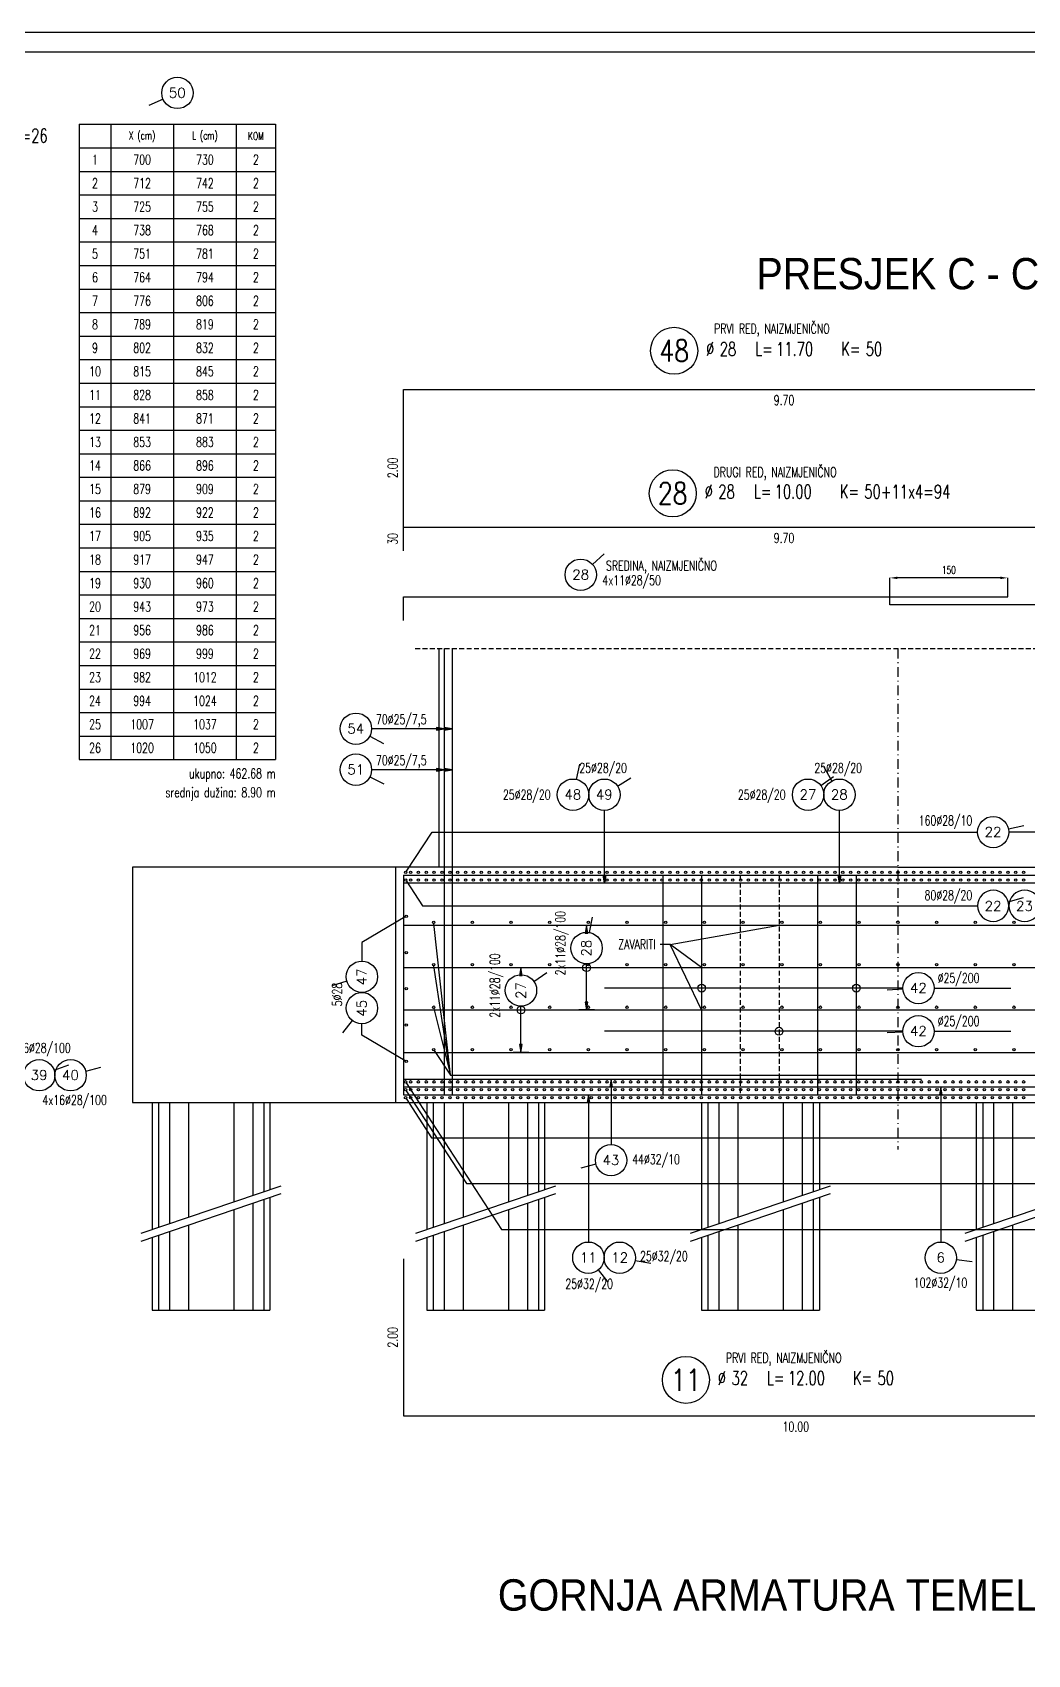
# Model space of a CAD drawing. Extents: x 25615 to 36352, y 68211 to 72666.
# Drawn here: x 30305 to 31573, y 70598 to 72666 of the extents above; entities that cross this region are included whole.
import ezdxf
from ezdxf.enums import TextEntityAlignment as Align

# ---------------------------------------------------------------- set-up
doc = ezdxf.new("R2010")
doc.units = 0
doc.header["$LTSCALE"] = 50
doc.header["$PDMODE"] = 34
doc.header["$PDSIZE"] = 5
doc.linetypes.add('CENTER', pattern=[0.47, 0.25, -0.1, 0.02, -0.1])
doc.linetypes.add('HIDDEN2', pattern=[0.1875, 0.125, -0.0625])
doc.layers.get('DEFPOINTS').update_dxf_attribs({"linetype": 'CONTINUOUS'})
for name, color, linetype in [('ARM', 1, 'CONTINUOUS'), ('ARM-I', 6, 'CONTINUOUS'), ('BETON', 7, 'CONTINUOUS'), ('BETON TANKO', 40, 'CONTINUOUS'), ('CRTICA', 7, 'CONTINUOUS'), ('KOTE', 4, 'CONTINUOUS'), ('NEVIDLJIVO', 9, 'HIDDEN2'), ('OSI', 2, 'CENTER'), ('POM', 9, 'CONTINUOUS'), ('TANKO', 8, 'CONTINUOUS'), ('TEKST', 7, 'CONTINUOUS')]:
    doc.layers.add(name, color=color, linetype=linetype)
doc.styles.add('KOTE', font='romans.shx', dxfattribs={"width": 0.7})
doc.styles.get("Standard").update_dxf_attribs({"font": 'romans.shx', "width": 0.9})
doc.dimstyles.new('M-50', dxfattribs={"dimscale": 50, "dimtxt": 0.2, "dimasz": 0.185, "dimexe": 0, "dimexo": 0, "dimgap": 0.1, "dimtad": 1, "dimdec": 0, "dimzin": 0, "dimdsep": 46, "dimtxsty": 'KOTE', "dimcen": 0.09, "dimclrd": 256, "dimclre": 256, "dimclrt": 2, "dimadec": 0, "dimazin": 0, "dimtfac": 1, "dimtdec": 0, "dimtix": 1, "dimtmove": 2, "dimatfit": 3, "dimfxl": 0, "dimtolj": 1, "dimtzin": 0, "dimarcsym": 0})

# ---------------------------------------------------------------- blocks, each defined once
blk = doc.blocks.new('POZ')
at = {"layer": 'ARM-I'}
blk.add_circle((0, 0), 0.6, dxfattribs=at)
at = {"layer": 'ARM', "width": 0.7}
for s, p in [('%%c', (0.814, -0.125)), ('L=', (2.064, -0.125)), ('K=', (4.256, -0.125))]:
    blk.add_text(s, height=0.35, dxfattribs=at).set_placement(p)
for tag, p in [('VA', (0.879, 0.435)), ('FI', (1.162, -0.13)), ('DUZ', (2.598, -0.13)), ('KOM', (4.881, -0.13))]:
    blk.add_attdef(tag, p, '', height=0.35, dxfattribs=at)
at = {"layer": 'ARM', "width": 0.7, "flags": 1}
for tag, p in [('TIP', (1.038, -0.896)), ('A', (1.162, -1.411)), ('B', (1.162, -1.918)), ('C', (1.162, -2.426)), ('D', (1.162, -2.934)), ('E', (1.162, -3.441)), ('F', (1.162, -3.949)), ('G', (1.162, -4.457)), ('H', (1.162, -4.964)), ('I', (1.162, -5.472)), ('J', (1.162, -5.98)), ('K', (1.162, -6.487)), ('L', (1.162, -6.995)), ('M', (1.162, -7.503)), ('N', (1.162, -8.011))]:
    blk.add_attdef(tag, p, '', height=0.35, dxfattribs=at)
at = {"layer": 'ARM-I', "width": 0.8}
blk.add_attdef('POZ', text='', height=0.55, dxfattribs=at).set_placement((0, 0), align=Align.MIDDLE)
blk = doc.blocks.new('*D348')
at = {"layer": 'DEFPOINTS', "color": 0}
for p in [(31398, 71970.2), (31398, 71935.9, 0), (31548, 71945.9, 0)]:
    blk.add_point(p, dxfattribs=at)
at = {"layer": 'TANKO', "lineweight": -2}
for p, q in [((31398, 71935.9), (31398, 71970.2)), ((31538.8, 71970.2), (31407.3, 71970.2)), ((31548, 71945.9), (31548, 71970.2))]:
    blk.add_line(p, q, dxfattribs=at)
at = {"layer": 'TANKO'}
for points in [[(31407.3, 71971.8), (31407.3, 71968.7), (31398, 71970.2)], [(31538.8, 71971.8), (31538.8, 71968.7), (31548, 71970.2)]]:
    blk.add_solid(points, dxfattribs=at)
at = {"layer": 'TANKO', "color": 2, "insert": (31473, 71980.2), "char_height": 10, "attachment_point": 5, "style": 'KOTE'}
blk.add_mtext('\\A1;150', dxfattribs=at)
blk = doc.blocks.new('P')
at = {"layer": 'KOTE'}
blk.add_circle((0, 0), 0.4, dxfattribs=at)
blk.add_attdef('P', text='', height=0.25, dxfattribs=at).set_placement((-0.004, 0.004), align=Align.MIDDLE)
blk = doc.blocks.new('STR')
at = {"layer": 'KOTE', "color": 9}
blk.add_lwpolyline([(-1, 0.17), (-1, -0.17), (0, 0)], close=True, dxfattribs=at)
at = {"layer": 'KOTE', "color": 9, "linetype": 'ByBlock'}
blk.add_solid([(-1, 0.17), (-1, -0.17), (0, 0)], dxfattribs=at)
blk = doc.blocks.new('S')
at = {"layer": 'KOTE', "color": 9}
blk.add_line((0, 1), (0, -1), dxfattribs=at)
blk.add_lwpolyline([(-1, 0.17), (-1, -0.17), (0, 0)], close=True, dxfattribs=at)
at = {"layer": 'KOTE', "color": 9, "linetype": 'ByBlock'}
blk.add_solid([(-1, 0.17), (-1, -0.17), (0, 0)], dxfattribs=at)

msp = doc.modelspace()

# ---------------------------------------------------------------- linework, layer by layer
at = {"layer": 'ARM'}
for p, q in [((30830, 71880.1, 0), (30830, 71311.3, 0)), ((30840, 71880.1, 0), (30840, 71311.3, 0)), ((30778, 71591.3, 0), (32373, 71591.3, 0)), ((30778, 71591.3, 0), (30778, 71311.3, 0)), ((30778, 71591.3, 0), (32373, 71591.3, 0)), ((30778, 71581.3, 0), (32373, 71581.3, 0)), ((30778, 71581.3, 0), (32373, 71581.3, 0)), ((30778, 71581.3, 0), (32373, 71581.3, 0)), ((30778, 71581.3, 0), (32373, 71581.3, 0)), ((30778, 71581.3, 0), (32373, 71581.3, 0)), ((31108.7, 71591.3, 0), (31108.7, 71311.3, 0)), ((31158, 71591.3, 0), (31158, 71311.3, 0)), ((31305.8, 71591.3, 0), (31305.8, 71311.3, 0)), ((31355.1, 71591.3, 0), (31355.1, 71311.3, 0)), ((30778, 71527.3, 0), (32373, 71527.3, 0)), ((30778, 71473.3, 0), (32373, 71473.3, 0)), ((30778, 71419.3, 0), (32373, 71419.3, 0)), ((30778, 71365.3, 0), (32373, 71365.3, 0)), ((30778, 71331.3, 0), (31438.1, 71331.3, 0)), ((30778, 71321.3, 0), (32373, 71321.3, 0)), ((30778, 71311.3, 0), (32373, 71311.3, 0))]:
    msp.add_line(p, q, dxfattribs=at)
at = {"layer": 'ARM-I', "elevation": 0}
for points in [[(30778, 72010.5), (30778, 72210.5), (31748, 72210.5)], [(30778, 72004.9), (30778, 72034.9), (31748, 72034.9)], [(30778, 71915.9), (30778, 71945.9), (31548, 71945.9)], [(32368, 71905.9), (32368, 71935.9), (31398, 71935.9)], [(30778, 71101.9), (30778, 70901.9), (31778, 70901.9)]]:
    msp.add_lwpolyline(points, dxfattribs=at)
at = {"layer": 'BETON'}
for p, q in [((31408, 71601.3, 0), (30433, 71601.3, 0)), ((30433, 71601.3, 0), (30433, 71301.3, 0)), ((30768, 71601.3, 0), (30768, 71301.3, 0)), ((31408, 71601.3, 0), (32383, 71601.3, 0)), ((30433, 71301.3, 0), (32383, 71301.3, 0))]:
    msp.add_line(p, q, dxfattribs=at)
for points in [[(25614.7, 68210.6), (35173.4, 68210.6), (35173.4, 72665.6), (25614.7, 72665.6)], [(25739.7, 68235.6), (35148.4, 68235.6), (35148.4, 72640.6), (25739.7, 72640.6)]]:
    msp.add_lwpolyline(points, close=True, dxfattribs=at)
at = {"layer": 'BETON TANKO'}
for p, q in [((30823, 71880.1, 0), (30823, 71601.3, 0)), ((30458, 71301.3, 0), (30458, 71139.5, 0)), ((30608, 71301.3, 0), (30608, 71190.4, 0)), ((30808, 71301.3, 0), (30808, 71139.5, 0)), ((30958, 71301.3, 0), (30958, 71190.4, 0)), ((31158, 71301.3, 0), (31158, 71139.5, 0)), ((31308, 71301.3, 0), (31308, 71190.4, 0)), ((31508, 71301.3, 0), (31508, 71139.5, 0)), ((30608, 71180.4, 0), (30608, 71036.4, 0)), ((30958, 71180.4, 0), (30958, 71036.4, 0)), ((31308, 71180.4, 0), (31308, 71036.4, 0)), ((30458, 71129.5, 0), (30458, 71036.4, 0)), ((30808, 71129.5, 0), (30808, 71036.4, 0)), ((31158, 71129.5, 0), (31158, 71036.4, 0)), ((31508, 71129.5, 0), (31508, 71036.4, 0)), ((30458, 71036.4, 0), (30608, 71036.4, 0)), ((30808, 71036.4, 0), (30958, 71036.4, 0)), ((31158, 71036.4, 0), (31308, 71036.4, 0)), ((31508, 71036.4, 0), (31658, 71036.4, 0))]:
    msp.add_line(p, q, dxfattribs=at)
at = {"layer": 'CRTICA'}
for p, q in [((30471.8, 72580.4), (30453.5, 72572.4)), ((31019, 71987.4, 0), (31034, 72000.7, 0)), ((30735.2, 71768.5, 0), (30752.8, 71759.1, 0)), ((30998.6, 71713.3, 0), (31003, 71732.8, 0)), ((31323.9, 71711.3, 0), (31314.2, 71728.8, 0)), ((30735.4, 71716.7, 0), (30753.2, 71707.7, 0)), ((31051, 71704.5, 0), (31067.8, 71715.3, 0)), ((31309.9, 71705.4, 0), (31326.2, 71716.9, 0)), ((31549, 71650.3, 0), (31568.5, 71654.6, 0)), ((31548.7, 71557.4, 0), (31568, 71562.7, 0)), ((31015.1, 71517.9, 0), (31018.8, 71537.6, 0)), ((30705.9, 71456), (30686.7, 71450.3)), ((30944.2, 71455.7, 0), (30960.6, 71467.2, 0)), ((31414.3, 71445.9), (31394.4, 71444.6)), ((30712.8, 71405.9), (30700.6, 71390.1)), ((31414.3, 71391.2, 0), (31394.3, 71390.2, 0)), ((30332.9, 71342.7, 0), (30351.7, 71349.3, 0)), ((30373.3, 71341.1, 0), (30392.7, 71346.2, 0)), ((31023.2, 71222.7, 0), (31003.9, 71217.7, 0)), ((31026.2, 71087.9, 0), (31038.7, 71072.3, 0)), ((31073.4, 71100, 0), (31093.1, 71096.6, 0)), ((31482.7, 71101.2, 0), (31502.5, 71098.8, 0))]:
    msp.add_line(p, q, dxfattribs=at)
at = {"layer": 'KOTE'}
for centre, radius in [((30781.1, 71594.9, 0), 1.5), ((30781.1, 71584.9, 0), 1.5), ((30787.1, 71594.9, 0), 1.5), ((30787.1, 71584.9, 0), 1.5), ((30797.1, 71594.9, 0), 1.5), ((30797.1, 71584.9, 0), 1.5), ((30807.1, 71594.9, 0), 1.5), ((30807.1, 71584.9, 0), 1.5), ((30817.2, 71594.9, 0), 1.5), ((30817.2, 71584.9, 0), 1.5), ((30827.2, 71594.9, 0), 1.5), ((30827.2, 71584.9, 0), 1.5), ((30837.2, 71594.9, 0), 1.5), ((30837.2, 71584.9, 0), 1.5), ((30847.2, 71594.9, 0), 1.5), ((30847.2, 71584.9, 0), 1.5), ((30857.2, 71594.9, 0), 1.5), ((30857.2, 71584.9, 0), 1.5), ((30867.2, 71594.9, 0), 1.5), ((30867.2, 71584.9, 0), 1.5), ((30877.2, 71594.9, 0), 1.5), ((30877.2, 71584.9, 0), 1.5), ((30887.3, 71594.9, 0), 1.5), ((30887.3, 71584.9, 0), 1.5), ((30897.3, 71594.9, 0), 1.5), ((30897.3, 71584.9, 0), 1.5), ((30907.3, 71594.9, 0), 1.5), ((30907.3, 71584.9, 0), 1.5), ((30917.3, 71594.9, 0), 1.5), ((30917.3, 71584.9, 0), 1.5), ((30927.3, 71594.9, 0), 1.5), ((30927.3, 71584.9, 0), 1.5), ((30937.3, 71594.9, 0), 1.5), ((30937.3, 71584.9, 0), 1.5), ((30947.3, 71594.9, 0), 1.5), ((30947.3, 71584.9, 0), 1.5), ((30957.4, 71594.9, 0), 1.5), ((30957.4, 71584.9, 0), 1.5), ((30967.4, 71594.9, 0), 1.5), ((30967.4, 71584.9, 0), 1.5), ((30977.4, 71594.9, 0), 1.5), ((30977.4, 71584.9, 0), 1.5), ((30987.4, 71594.9, 0), 1.5), ((30987.4, 71584.9, 0), 1.5), ((30997.4, 71594.9, 0), 1.5), ((30997.4, 71584.9, 0), 1.5), ((31007.4, 71594.9, 0), 1.5), ((31007.4, 71584.9, 0), 1.5), ((31017.4, 71594.9, 0), 1.5), ((31017.4, 71584.9, 0), 1.5), ((31027.5, 71594.9, 0), 1.5), ((31027.5, 71584.9, 0), 1.5), ((31037.5, 71594.9, 0), 1.5), ((31037.5, 71584.9, 0), 1.5), ((31047.5, 71594.9, 0), 1.5), ((31047.5, 71584.9, 0), 1.5), ((31057.5, 71594.9, 0), 1.5), ((31057.5, 71584.9, 0), 1.5), ((31067.5, 71594.9, 0), 1.5), ((31067.5, 71584.9, 0), 1.5), ((31077.5, 71594.9, 0), 1.5), ((31077.5, 71584.9, 0), 1.5), ((31087.5, 71594.9, 0), 1.5), ((31087.5, 71584.9, 0), 1.5), ((31097.6, 71594.9, 0), 1.5), ((31097.6, 71584.9, 0), 1.5), ((31107.6, 71594.9, 0), 1.5), ((31107.6, 71584.9, 0), 1.5), ((31117.6, 71594.9, 0), 1.5), ((31117.6, 71584.9, 0), 1.5), ((31127.6, 71594.9, 0), 1.5), ((31127.6, 71584.9, 0), 1.5), ((31137.6, 71594.9, 0), 1.5), ((31137.6, 71584.9, 0), 1.5), ((31147.6, 71594.9, 0), 1.5), ((31147.6, 71584.9, 0), 1.5), ((31157.6, 71594.9, 0), 1.5), ((31157.6, 71584.9, 0), 1.5), ((31167.7, 71594.9, 0), 1.5), ((31167.7, 71584.9, 0), 1.5), ((31177.7, 71594.9, 0), 1.5), ((31177.7, 71584.9, 0), 1.5), ((31187.7, 71594.9, 0), 1.5), ((31187.7, 71584.9, 0), 1.5), ((31197.7, 71594.9, 0), 1.5), ((31197.7, 71584.9, 0), 1.5), ((31207.7, 71594.9, 0), 1.5), ((31207.7, 71584.9, 0), 1.5), ((31217.7, 71594.9, 0), 1.5), ((31217.7, 71584.9, 0), 1.5), ((31227.7, 71594.9, 0), 1.5), ((31227.7, 71584.9, 0), 1.5), ((31237.8, 71594.9, 0), 1.5), ((31237.8, 71584.9, 0), 1.5), ((31247.8, 71594.9, 0), 1.5), ((31247.8, 71584.9, 0), 1.5), ((31257.8, 71594.9, 0), 1.5), ((31257.8, 71584.9, 0), 1.5), ((31267.8, 71594.9, 0), 1.5), ((31267.8, 71584.9, 0), 1.5), ((31277.8, 71594.9, 0), 1.5), ((31277.8, 71584.9, 0), 1.5), ((31287.8, 71594.9, 0), 1.5), ((31287.8, 71584.9, 0), 1.5), ((31297.9, 71594.9, 0), 1.5), ((31297.9, 71584.9, 0), 1.5), ((31307.9, 71594.9, 0), 1.5), ((31307.9, 71584.9, 0), 1.5), ((31317.9, 71594.9, 0), 1.5), ((31317.9, 71584.9, 0), 1.5), ((31327.9, 71594.9, 0), 1.5), ((31327.9, 71584.9, 0), 1.5), ((31337.9, 71594.9, 0), 1.5), ((31337.9, 71584.9, 0), 1.5), ((31347.9, 71594.9, 0), 1.5), ((31347.9, 71584.9, 0), 1.5), ((31357.9, 71594.9, 0), 1.5), ((31357.9, 71584.9, 0), 1.5), ((31368, 71594.9, 0), 1.5), ((31368, 71584.9, 0), 1.5), ((31378, 71594.9, 0), 1.5), ((31378, 71584.9, 0), 1.5), ((31388, 71594.9, 0), 1.5), ((31388, 71584.9, 0), 1.5), ((31398, 71594.9, 0), 1.5), ((31398, 71584.9, 0), 1.5), ((31408, 71594.9, 0), 1.5), ((31408, 71584.9, 0), 1.5), ((31418, 71594.9, 0), 1.5), ((31418, 71584.9, 0), 1.5), ((31428, 71594.9, 0), 1.5), ((31428, 71584.9, 0), 1.5), ((31438.1, 71594.9, 0), 1.5), ((31438.1, 71584.9, 0), 1.5), ((31448.1, 71594.9, 0), 1.5), ((31448.1, 71584.9, 0), 1.5), ((31458.1, 71594.9, 0), 1.5), ((31458.1, 71584.9, 0), 1.5), ((31468.1, 71594.9, 0), 1.5), ((31468.1, 71584.9, 0), 1.5), ((31478.1, 71594.9, 0), 1.5), ((31478.1, 71584.9, 0), 1.5), ((31488.1, 71594.9, 0), 1.5), ((31488.1, 71584.9, 0), 1.5), ((31498.1, 71594.9, 0), 1.5), ((31498.1, 71584.9, 0), 1.5), ((31508.2, 71594.9, 0), 1.5), ((31508.2, 71584.9, 0), 1.5), ((31518.2, 71594.9, 0), 1.5), ((31518.2, 71584.9, 0), 1.5), ((31528.2, 71594.9, 0), 1.5), ((31528.2, 71584.9, 0), 1.5), ((31538.2, 71594.9, 0), 1.5), ((31538.2, 71584.9, 0), 1.5), ((31548.2, 71594.9, 0), 1.5), ((31548.2, 71584.9, 0), 1.5), ((31558.2, 71594.9, 0), 1.5), ((31558.2, 71584.9, 0), 1.5), ((31568.2, 71594.9, 0), 1.5), ((31568.2, 71584.9, 0), 1.5), ((30781.6, 71538.7, 0), 1.5), ((30816.6, 71530.9), 1.5), ((30865.9, 71530.9), 1.5), ((30915.2, 71530.9), 1.5), ((30964.5, 71530.9), 1.5), ((31013.7, 71530.9), 1.5), ((31063, 71530.9), 1.5), ((31112.3, 71530.9), 1.5), ((31161.6, 71530.9), 1.5), ((31210.9, 71530.9), 1.5), ((31260.2, 71530.9), 1.5), ((31309.4, 71530.9), 1.5), ((31358.7, 71530.9), 1.5), ((31408, 71530.9), 1.5), ((31457.3, 71530.9), 1.5), ((31506.6, 71530.9), 1.5), ((31555.9, 71530.9), 1.5), ((30781.6, 71492.5, 0), 1.5), ((30816.6, 71476.9), 1.5), ((30865.9, 71476.9), 1.5), ((30915.2, 71476.9), 1.5), ((30964.5, 71476.9), 1.5), ((31011.4, 71473.3, 0), 5), ((31013.7, 71476.9), 1.5), ((31063, 71476.9), 1.5), ((31112.3, 71476.9), 1.5), ((31161.6, 71476.9), 1.5), ((31210.9, 71476.9), 1.5), ((31260.2, 71476.9), 1.5), ((31309.4, 71476.9), 1.5), ((31358.7, 71476.9), 1.5), ((31408, 71476.9), 1.5), ((31457.3, 71476.9), 1.5), ((31506.6, 71476.9), 1.5), ((31555.9, 71476.9), 1.5), ((30781.6, 71446.3, 0), 1.5), ((31158, 71447.2), 5), ((31355.1, 71447.2), 5), ((30816.6, 71422.9), 1.5), ((30865.9, 71422.9), 1.5), ((30915.2, 71422.9), 1.5), ((30927.8, 71419.3, 0), 5), ((30964.5, 71422.9), 1.5), ((31013.7, 71422.9), 1.5), ((31063, 71422.9), 1.5), ((31112.3, 71422.9), 1.5), ((31161.6, 71422.9), 1.5), ((31210.9, 71422.9), 1.5), ((31260.2, 71422.9), 1.5), ((31309.4, 71422.9), 1.5), ((31358.7, 71422.9), 1.5), ((31408, 71422.9), 1.5), ((31457.3, 71422.9), 1.5), ((31506.6, 71422.9), 1.5), ((31555.9, 71422.9), 1.5), ((30781.6, 71400.1, 0), 1.5), ((31256.6, 71392.2, 0), 5), ((30781.6, 71353.9, 0), 1.5), ((30816.6, 71368.9), 1.5), ((30865.9, 71368.9), 1.5), ((30915.2, 71368.9), 1.5), ((30964.5, 71368.9), 1.5), ((31013.7, 71368.9), 1.5), ((31063, 71368.9), 1.5), ((31112.3, 71368.9), 1.5), ((31161.6, 71368.9), 1.5), ((31210.9, 71368.9), 1.5), ((31260.2, 71368.9), 1.5), ((31309.4, 71368.9), 1.5), ((31358.7, 71368.9), 1.5), ((31408, 71368.9), 1.5), ((31457.3, 71368.9), 1.5), ((31506.6, 71368.9), 1.5), ((31555.9, 71368.9), 1.5), ((30780.7, 71327.7, 0), 1.5), ((30787.1, 71327.7, 0), 1.5), ((30797.1, 71327.7, 0), 1.5), ((30807.1, 71327.7, 0), 1.5), ((30817.2, 71327.7, 0), 1.5), ((30827.2, 71327.7, 0), 1.5), ((30837.2, 71327.7, 0), 1.5), ((30847.2, 71327.7, 0), 1.5), ((30857.2, 71327.7, 0), 1.5), ((30867.2, 71327.7, 0), 1.5), ((30877.2, 71327.7, 0), 1.5), ((30887.3, 71327.7, 0), 1.5), ((30897.3, 71327.7, 0), 1.5), ((30907.3, 71327.7, 0), 1.5), ((30917.3, 71327.7, 0), 1.5), ((30927.3, 71327.7, 0), 1.5), ((30937.3, 71327.7, 0), 1.5), ((30947.3, 71327.7, 0), 1.5), ((30957.4, 71327.7, 0), 1.5), ((30967.4, 71327.7, 0), 1.5), ((30977.4, 71327.7, 0), 1.5), ((30987.4, 71327.7, 0), 1.5), ((30997.4, 71327.7, 0), 1.5), ((31007.4, 71327.7, 0), 1.5), ((31017.4, 71327.7, 0), 1.5), ((31027.5, 71327.7, 0), 1.5), ((31037.5, 71327.7, 0), 1.5), ((31047.5, 71327.7, 0), 1.5), ((31057.5, 71327.7, 0), 1.5), ((31067.5, 71327.7, 0), 1.5), ((31077.5, 71327.7, 0), 1.5), ((31087.5, 71327.7, 0), 1.5), ((31097.6, 71327.7, 0), 1.5), ((31107.6, 71327.7, 0), 1.5), ((31117.6, 71327.7, 0), 1.5), ((31127.6, 71327.7, 0), 1.5), ((31137.6, 71327.7, 0), 1.5), ((31147.6, 71327.7, 0), 1.5), ((31157.6, 71327.7, 0), 1.5), ((31167.7, 71327.7, 0), 1.5), ((31177.7, 71327.7, 0), 1.5), ((31187.7, 71327.7, 0), 1.5), ((31197.7, 71327.7, 0), 1.5), ((31207.7, 71327.7, 0), 1.5), ((31217.7, 71327.7, 0), 1.5), ((31227.7, 71327.7, 0), 1.5), ((31237.8, 71327.7, 0), 1.5), ((31247.8, 71327.7, 0), 1.5), ((31257.8, 71327.7, 0), 1.5), ((31267.8, 71327.7, 0), 1.5), ((31277.8, 71327.7, 0), 1.5), ((31287.8, 71327.7, 0), 1.5), ((31297.9, 71327.7, 0), 1.5), ((31307.9, 71327.7, 0), 1.5), ((31317.9, 71327.7, 0), 1.5), ((31327.9, 71327.7, 0), 1.5), ((31337.9, 71327.7, 0), 1.5), ((31347.9, 71327.7, 0), 1.5), ((31357.9, 71327.7, 0), 1.5), ((31368, 71327.7, 0), 1.5), ((31378, 71327.7, 0), 1.5), ((31388, 71327.7, 0), 1.5), ((31398, 71327.7, 0), 1.5), ((31408, 71327.7, 0), 1.5), ((31418, 71327.7, 0), 1.5), ((31428, 71327.7, 0), 1.5), ((31438.1, 71327.7, 0), 1.5), ((31448.1, 71327.7, 0), 1.5), ((31458.1, 71327.7, 0), 1.5), ((31468.1, 71327.7, 0), 1.5), ((31478.1, 71327.7, 0), 1.5), ((31488.1, 71327.7, 0), 1.5), ((31498.1, 71327.7, 0), 1.5), ((31508.2, 71327.7, 0), 1.5), ((31518.2, 71327.7, 0), 1.5), ((31528.2, 71327.7, 0), 1.5), ((31538.2, 71327.7, 0), 1.5), ((31548.2, 71327.7, 0), 1.5), ((31558.2, 71327.7, 0), 1.5), ((31568.2, 71327.7, 0), 1.5), ((30780.7, 71317.7, 0), 1.5), ((30780.7, 71307.7, 0), 1.5), ((30787.1, 71317.7, 0), 1.5), ((30787.1, 71307.7, 0), 1.5), ((30797.1, 71317.7, 0), 1.5), ((30797.1, 71307.7, 0), 1.5), ((30807.1, 71317.7, 0), 1.5), ((30807.1, 71307.7, 0), 1.5), ((30817.2, 71317.7, 0), 1.5), ((30817.2, 71307.7, 0), 1.5), ((30827.2, 71317.7, 0), 1.5), ((30827.2, 71307.7, 0), 1.5), ((30837.2, 71317.7, 0), 1.5), ((30837.2, 71307.7, 0), 1.5), ((30847.2, 71317.7, 0), 1.5), ((30847.2, 71307.7, 0), 1.5), ((30857.2, 71317.7, 0), 1.5), ((30857.2, 71307.7, 0), 1.5), ((30867.2, 71317.7, 0), 1.5), ((30867.2, 71307.7, 0), 1.5), ((30877.2, 71317.7, 0), 1.5), ((30877.2, 71307.7, 0), 1.5), ((30887.3, 71317.7, 0), 1.5), ((30887.3, 71307.7, 0), 1.5), ((30897.3, 71317.7, 0), 1.5), ((30897.3, 71307.7, 0), 1.5), ((30907.3, 71317.7, 0), 1.5), ((30907.3, 71307.7, 0), 1.5), ((30917.3, 71317.7, 0), 1.5), ((30917.3, 71307.7, 0), 1.5), ((30927.3, 71317.7, 0), 1.5), ((30927.3, 71307.7, 0), 1.5), ((30937.3, 71317.7, 0), 1.5), ((30937.3, 71307.7, 0), 1.5), ((30947.3, 71317.7, 0), 1.5), ((30947.3, 71307.7, 0), 1.5), ((30957.4, 71317.7, 0), 1.5), ((30957.4, 71307.7, 0), 1.5), ((30967.4, 71317.7, 0), 1.5), ((30967.4, 71307.7, 0), 1.5), ((30977.4, 71317.7, 0), 1.5), ((30977.4, 71307.7, 0), 1.5), ((30987.4, 71317.7, 0), 1.5), ((30987.4, 71307.7, 0), 1.5), ((30997.4, 71317.7, 0), 1.5), ((30997.4, 71307.7, 0), 1.5), ((31007.4, 71317.7, 0), 1.5), ((31007.4, 71307.7, 0), 1.5), ((31017.4, 71317.7, 0), 1.5), ((31017.4, 71307.7, 0), 1.5), ((31027.5, 71317.7, 0), 1.5), ((31027.5, 71307.7, 0), 1.5), ((31037.5, 71317.7, 0), 1.5), ((31037.5, 71307.7, 0), 1.5), ((31047.5, 71317.7, 0), 1.5), ((31047.5, 71307.7, 0), 1.5), ((31057.5, 71317.7, 0), 1.5), ((31057.5, 71307.7, 0), 1.5), ((31067.5, 71317.7, 0), 1.5), ((31067.5, 71307.7, 0), 1.5), ((31077.5, 71317.7, 0), 1.5), ((31077.5, 71307.7, 0), 1.5), ((31087.5, 71317.7, 0), 1.5), ((31087.5, 71307.7, 0), 1.5), ((31097.6, 71317.7, 0), 1.5), ((31097.6, 71307.7, 0), 1.5), ((31107.6, 71317.7, 0), 1.5), ((31107.6, 71307.7, 0), 1.5), ((31117.6, 71317.7, 0), 1.5), ((31117.6, 71307.7, 0), 1.5), ((31127.6, 71317.7, 0), 1.5), ((31127.6, 71307.7, 0), 1.5), ((31137.6, 71317.7, 0), 1.5), ((31137.6, 71307.7, 0), 1.5), ((31147.6, 71317.7, 0), 1.5), ((31147.6, 71307.7, 0), 1.5), ((31157.6, 71317.7, 0), 1.5), ((31157.6, 71307.7, 0), 1.5), ((31167.7, 71317.7, 0), 1.5), ((31167.7, 71307.7, 0), 1.5), ((31177.7, 71317.7, 0), 1.5), ((31177.7, 71307.7, 0), 1.5), ((31187.7, 71317.7, 0), 1.5), ((31187.7, 71307.7, 0), 1.5), ((31197.7, 71317.7, 0), 1.5), ((31197.7, 71307.7, 0), 1.5), ((31207.7, 71317.7, 0), 1.5), ((31207.7, 71307.7, 0), 1.5), ((31217.7, 71317.7, 0), 1.5), ((31217.7, 71307.7, 0), 1.5), ((31227.7, 71317.7, 0), 1.5), ((31227.7, 71307.7, 0), 1.5), ((31237.8, 71317.7, 0), 1.5), ((31237.8, 71307.7, 0), 1.5), ((31247.8, 71317.7, 0), 1.5), ((31247.8, 71307.7, 0), 1.5), ((31257.8, 71317.7, 0), 1.5), ((31257.8, 71307.7, 0), 1.5), ((31267.8, 71317.7, 0), 1.5), ((31267.8, 71307.7, 0), 1.5), ((31277.8, 71317.7, 0), 1.5), ((31277.8, 71307.7, 0), 1.5), ((31287.8, 71317.7, 0), 1.5), ((31287.8, 71307.7, 0), 1.5), ((31297.9, 71317.7, 0), 1.5), ((31297.9, 71307.7, 0), 1.5), ((31307.9, 71317.7, 0), 1.5), ((31307.9, 71307.7, 0), 1.5), ((31317.9, 71317.7, 0), 1.5), ((31317.9, 71307.7, 0), 1.5), ((31327.9, 71317.7, 0), 1.5), ((31327.9, 71307.7, 0), 1.5), ((31337.9, 71317.7, 0), 1.5), ((31337.9, 71307.7, 0), 1.5), ((31347.9, 71317.7, 0), 1.5), ((31347.9, 71307.7, 0), 1.5), ((31357.9, 71317.7, 0), 1.5), ((31357.9, 71307.7, 0), 1.5), ((31368, 71317.7, 0), 1.5), ((31368, 71307.7, 0), 1.5), ((31378, 71317.7, 0), 1.5), ((31378, 71307.7, 0), 1.5), ((31388, 71317.7, 0), 1.5), ((31388, 71307.7, 0), 1.5), ((31398, 71317.7, 0), 1.5), ((31398, 71307.7, 0), 1.5), ((31408, 71317.7, 0), 1.5), ((31408, 71307.7, 0), 1.5), ((31418, 71317.7, 0), 1.5), ((31418, 71307.7, 0), 1.5), ((31428, 71317.7, 0), 1.5), ((31428, 71307.7, 0), 1.5), ((31438.1, 71317.7, 0), 1.5), ((31438.1, 71307.7, 0), 1.5), ((31448.1, 71317.7, 0), 1.5), ((31448.1, 71307.7, 0), 1.5), ((31458.1, 71317.7, 0), 1.5), ((31458.1, 71307.7, 0), 1.5), ((31468.1, 71317.7, 0), 1.5), ((31468.1, 71307.7, 0), 1.5), ((31478.1, 71317.7, 0), 1.5), ((31478.1, 71307.7, 0), 1.5), ((31488.1, 71317.7, 0), 1.5), ((31488.1, 71307.7, 0), 1.5), ((31498.1, 71317.7, 0), 1.5), ((31498.1, 71307.7, 0), 1.5), ((31508.2, 71317.7, 0), 1.5), ((31508.2, 71307.7, 0), 1.5), ((31518.2, 71317.7, 0), 1.5), ((31518.2, 71307.7, 0), 1.5), ((31528.2, 71317.7, 0), 1.5), ((31528.2, 71307.7, 0), 1.5), ((31538.2, 71317.7, 0), 1.5), ((31538.2, 71307.7, 0), 1.5), ((31548.2, 71317.7, 0), 1.5), ((31548.2, 71307.7, 0), 1.5), ((31558.2, 71317.7, 0), 1.5), ((31558.2, 71307.7, 0), 1.5), ((31568.2, 71317.7, 0), 1.5), ((31568.2, 71307.7, 0), 1.5)]:
    msp.add_circle(centre, radius, dxfattribs=at)
at = {"layer": 'NEVIDLJIVO'}
for p, q in [((30793, 71880.1, 0), (32023, 71880.1, 0)), ((31207.3, 71591.3, 0), (31207.3, 71311.3, 0)), ((31256.6, 71591.3, 0), (31256.6, 71311.3, 0))]:
    msp.add_line(p, q, dxfattribs=at)
at = {"layer": 'OSI'}
msp.add_line((31408, 71880.1, 0), (31408, 71241.3, 0), dxfattribs=at)
at = {"layer": 'POM'}
for p, q in [((30466.1, 71301.3, 0), (30466.1, 71142.3, 0)), ((30479.9, 71301.3, 0), (30479.9, 71147, 0)), ((30504.1, 71301.3, 0), (30504.1, 71155.2, 0)), ((30562, 71301.3, 0), (30562, 71174.8, 0)), ((30586.1, 71301.3, 0), (30586.1, 71183, 0)), ((30600, 71301.3, 0), (30600, 71187.7, 0)), ((30816.1, 71301.3, 0), (30816.1, 71142.3, 0)), ((30829.9, 71301.3, 0), (30829.9, 71147, 0)), ((30854.1, 71301.3, 0), (30854.1, 71155.2, 0)), ((30912, 71301.3, 0), (30912, 71174.8, 0)), ((30936.1, 71301.3, 0), (30936.1, 71183, 0)), ((30950, 71301.3, 0), (30950, 71187.7, 0)), ((31166.1, 71301.3, 0), (31166.1, 71142.3, 0)), ((31179.9, 71301.3, 0), (31179.9, 71147, 0)), ((31204.1, 71301.3, 0), (31204.1, 71155.2, 0)), ((31262, 71301.3, 0), (31262, 71174.8, 0)), ((31286.1, 71301.3, 0), (31286.1, 71183, 0)), ((31300, 71301.3, 0), (31300, 71187.7, 0)), ((31516.1, 71301.3, 0), (31516.1, 71142.3, 0)), ((31529.9, 71301.3, 0), (31529.9, 71147, 0)), ((31554.1, 71301.3, 0), (31554.1, 71155.2, 0)), ((30562, 71164.8, 0), (30562, 71036.4, 0)), ((30586.1, 71173, 0), (30586.1, 71036.4, 0)), ((30600, 71177.7, 0), (30600, 71036.4, 0)), ((30912, 71164.8, 0), (30912, 71036.4, 0)), ((30936.1, 71173, 0), (30936.1, 71036.4, 0)), ((30950, 71177.7, 0), (30950, 71036.4, 0)), ((31262, 71164.8, 0), (31262, 71036.4, 0)), ((31286.1, 71173, 0), (31286.1, 71036.4, 0)), ((31300, 71177.7, 0), (31300, 71036.4, 0)), ((30504.1, 71145.2, 0), (30504.1, 71036.4, 0)), ((30854.1, 71145.2, 0), (30854.1, 71036.4, 0)), ((31204.1, 71145.2, 0), (31204.1, 71036.4, 0)), ((31554.1, 71145.2, 0), (31554.1, 71036.4, 0)), ((30466.1, 71132.3, 0), (30466.1, 71036.4, 0)), ((30479.9, 71137, 0), (30479.9, 71036.4, 0)), ((30816.1, 71132.3, 0), (30816.1, 71036.4, 0)), ((30829.9, 71137, 0), (30829.9, 71036.4, 0)), ((31166.1, 71132.3, 0), (31166.1, 71036.4, 0)), ((31179.9, 71137, 0), (31179.9, 71036.4, 0)), ((31516.1, 71132.3, 0), (31516.1, 71036.4, 0)), ((31529.9, 71137, 0), (31529.9, 71036.4, 0))]:
    msp.add_line(p, q, dxfattribs=at)
at = {"layer": 'TANKO'}
for p, q in [((30365.1, 72548.5), (30615.1, 72548.5)), ((30365.1, 72548.5), (30365.1, 71738.5)), ((30405.1, 72548.5), (30405.1, 71738.5)), ((30485.1, 72548.5), (30485.1, 71738.5)), ((30565.1, 72548.5), (30565.1, 71738.5)), ((30615.1, 72548.5), (30615.1, 71738.5)), ((30365.1, 72518.5), (30615.1, 72518.5)), ((30365.1, 72488.5), (30615.1, 72488.5)), ((30365.1, 72458.5), (30615.1, 72458.5)), ((30365.1, 72428.5), (30615.1, 72428.5)), ((30365.1, 72398.5), (30615.1, 72398.5)), ((30365.1, 72368.5), (30615.1, 72368.5)), ((30365.1, 72338.5), (30615.1, 72338.5)), ((30365.1, 72308.5), (30615.1, 72308.5)), ((30365.1, 72278.5), (30615.1, 72278.5)), ((30365.1, 72248.5), (30615.1, 72248.5)), ((30365.1, 72218.5), (30615.1, 72218.5)), ((30365.1, 72188.5), (30615.1, 72188.5)), ((30365.1, 72158.5), (30615.1, 72158.5)), ((30365.1, 72128.5), (30615.1, 72128.5)), ((30365.1, 72098.5), (30615.1, 72098.5)), ((30365.1, 72068.5), (30615.1, 72068.5)), ((30365.1, 72038.5), (30615.1, 72038.5)), ((30365.1, 72008.5), (30615.1, 72008.5)), ((30365.1, 71978.5), (30615.1, 71978.5)), ((30365.1, 71948.5), (30615.1, 71948.5)), ((30365.1, 71918.5), (30615.1, 71918.5)), ((30365.1, 71888.5), (30615.1, 71888.5)), ((30365.1, 71858.5), (30615.1, 71858.5)), ((30365.1, 71828.5), (30615.1, 71828.5)), ((30365.1, 71798.5), (30615.1, 71798.5)), ((30365.1, 71768.5), (30615.1, 71768.5)), ((30840, 71777.9, 0), (30737.5, 71777.9, 0)), ((30365.1, 71738.5), (30615.1, 71738.5)), ((30840, 71725.7, 0), (30737.5, 71725.7, 0)), ((31034.1, 71581.3, 0), (31034.1, 71673.8, 0)), ((31333.6, 71581.3, 0), (31333.6, 71673.8, 0)), ((30781.9, 71596.1, 0), (30814.5, 71646.1, 0)), ((30814.5, 71646.1, 0), (31509.5, 71646.1, 0)), ((32336.1, 71646.1, 0), (31549.5, 71646.1, 0)), ((30781.9, 71583.6, 0), (30802.5, 71552.1, 0)), ((30780.3, 71537.9, 0), (30725.1, 71505.4)), ((30802.5, 71552.1, 0), (31509.5, 71552.1, 0)), ((30838, 71336.1), (30816.8, 71529.4)), ((31011.4, 71527.3, 0), (31011.4, 71518.3, 0)), ((31118, 71503), (31256.6, 71527.3, 0)), ((30725.1, 71505.4), (30725.1, 71481.7)), ((31118, 71503), (31105.1, 71503, 0)), ((31158, 71473.3, 0), (31118, 71503)), ((31158, 71419.3, 0), (31118, 71503)), ((30838, 71336.1), (30816.8, 71475.4)), ((31011.4, 71419.3, 0), (31011.4, 71478.3, 0)), ((30927.8, 71473.3, 0), (30927.8, 71464.3, 0)), ((31414.3, 71447.2), (31034.4, 71447.2)), ((31454.3, 71447.2), (31551.9, 71447.2)), ((30817, 71421.4), (30838, 71336.1)), ((30927.8, 71365.3, 0), (30927.8, 71424.3, 0)), ((30725.1, 71387.1), (30725.1, 71401.7)), ((31414.3, 71392.2, 0), (31034.4, 71392.2, 0)), ((31454.3, 71392.2, 0), (31551.9, 71392.2, 0)), ((30780.3, 71354.6, 0), (30725.1, 71387.1)), ((30817.4, 71367.6), (30838, 71336.1)), ((30838, 71336.1), (32498.6, 71336.1, 0)), ((31042.6, 71331.3, 0), (31042.6, 71247.8, 0)), ((30781.5, 71326.4, 0), (30903.2, 71139.5, 0)), ((30781.5, 71316.4, 0), (30858.6, 71198, 0)), ((31013.7, 71311.3, 0), (31013.7, 71123.5, 0)), ((31462.8, 71321.3, 0), (31462.8, 71123.5, 0)), ((30781.5, 71306.4, 0), (30814, 71256.5, 0)), ((30814, 71256.5, 0), (31691.7, 71256.5, 0)), ((30443.8, 71134.7, 0), (30622.2, 71195.3, 0)), ((30443.8, 71124.7, 0), (30622.2, 71185.3, 0)), ((30793.8, 71134.7, 0), (30972.2, 71195.3, 0)), ((30793.8, 71124.7, 0), (30972.2, 71185.3, 0)), ((30858.6, 71198, 0), (31691.7, 71198, 0)), ((31143.8, 71134.7, 0), (31322.2, 71195.3, 0)), ((31143.8, 71124.7, 0), (31322.2, 71185.3, 0)), ((31493.8, 71134.7, 0), (31672.2, 71195.3, 0)), ((31493.8, 71124.7, 0), (31672.2, 71185.3, 0)), ((30903.2, 71139.5, 0), (31669.7, 71139.5, 0))]:
    msp.add_line(p, q, dxfattribs=at)

# ---------------------------------------------------------------- block references
at = {"layer": 'KOTE', "xscale": 50, "yscale": 50, "zscale": 50}
for p, values in [((29990.4, 72531.7, 0), {'POZ': '32', 'FI': '28', 'DUZ': '3.50', 'KOM': '13+13=26'}), ((31123, 72259.8, 0), {'POZ': '48', 'FI': '28', 'DUZ': '11.70', 'KOM': '50'}), ((31121.2, 72078, 0), {'POZ': '28', 'FI': '28', 'DUZ': '10.00', 'KOM': '50+11x4=94'}), ((31138, 70947.7, 0), {'POZ': '11', 'FI': '32', 'DUZ': '12.00', 'KOM': '50'})]:
    msp.add_blockref('POZ', p, dxfattribs=at).add_auto_attribs(values)
at = {"layer": 'KOTE'}
ref = msp.add_blockref('P', (31004, 71974.2, 0), dxfattribs=dict(at, xscale=50, yscale=50, zscale=50))
ref.add_attrib('P', '28', dxfattribs={"height": 12.5}).set_placement((31003.9, 71974.4, 0), align=Align.MIDDLE)
ref = msp.add_blockref('P', (30717.5, 71777.9, 0), dxfattribs=dict(at, xscale=50, yscale=50, zscale=50))
ref.add_attrib('P', '54', dxfattribs={"height": 12.5}).set_placement((30717.3, 71778.1, 0), align=Align.MIDDLE)
at = {"layer": 'KOTE', "xscale": 10, "yscale": 10, "zscale": 10}
for p in [(30830, 71777.9, 0), (30840, 71777.9, 0), (30830, 71725.7, 0), (30840, 71725.7, 0)]:
    msp.add_blockref('STR', p, dxfattribs=at)
at = {"layer": 'KOTE'}
ref = msp.add_blockref('P', (30717.5, 71725.7, 0), dxfattribs=dict(at, xscale=50, yscale=50, zscale=50))
ref.add_attrib('P', '51', dxfattribs={"height": 12.5}).set_placement((30717.3, 71725.9, 0), align=Align.MIDDLE)
ref = msp.add_blockref('P', (30994.1, 71693.8, 0), dxfattribs=dict(at, xscale=50, yscale=50, zscale=50))
ref.add_attrib('P', '48', dxfattribs={"height": 12.5}).set_placement((30993.9, 71694, 0), align=Align.MIDDLE)
ref = msp.add_blockref('P', (31034.1, 71693.8, 0), dxfattribs=dict(at, xscale=50, yscale=50, zscale=50))
ref.add_attrib('P', '49', dxfattribs={"height": 12.5}).set_placement((31033.9, 71694, 0), align=Align.MIDDLE)
ref = msp.add_blockref('P', (31293.6, 71693.8, 0), dxfattribs=dict(at, xscale=50, yscale=50, zscale=50))
ref.add_attrib('P', '27', dxfattribs={"height": 12.5}).set_placement((31293.4, 71694, 0), align=Align.MIDDLE)
ref = msp.add_blockref('P', (31333.6, 71693.8, 0), dxfattribs=dict(at, xscale=50, yscale=50, zscale=50))
ref.add_attrib('P', '28', dxfattribs={"height": 12.5}).set_placement((31333.4, 71694, 0), align=Align.MIDDLE)
ref = msp.add_blockref('P', (31529.5, 71646.1, 0), dxfattribs=dict(at, xscale=50, yscale=50, zscale=50))
ref.add_attrib('P', '22', dxfattribs={"height": 12.5}).set_placement((31529.3, 71646.3, 0), align=Align.MIDDLE)
at = {"layer": 'KOTE', "yscale": 10, "zscale": 10}
for name, p, xscale, rotation in [('STR', (31034.1, 71581.3, 0), -10, 90), ('STR', (31333.6, 71581.3, 0), -10, 90), ('S', (31011.4, 71527.3, 0), 10, 90), ('S', (30927.8, 71473.3, 0), 10, 90), ('S', (31011.4, 71419.3, 0), 10, 270), ('S', (30927.8, 71365.3, 0), 10, 270), ('STR', (31042.6, 71331.3, 0), 10, 90), ('STR', (31013.7, 71311.3, 0), 10, 90), ('STR', (31462.8, 71321.3, 0), 10, 90)]:
    msp.add_blockref(name, p, dxfattribs=dict(at, xscale=xscale, rotation=rotation))
at = {"layer": 'KOTE'}
ref = msp.add_blockref('P', (31529.5, 71552.1, 0), dxfattribs=dict(at, xscale=-50, yscale=50, zscale=50, rotation=180))
ref.add_attrib('P', '22', dxfattribs={"height": 12.5}).set_placement((31529.3, 71551.9, 0), align=Align.MIDDLE)
ref = msp.add_blockref('P', (31569.5, 71552.1, 0), dxfattribs=dict(at, xscale=-50, yscale=50, zscale=50, rotation=180))
ref.add_attrib('P', '23', dxfattribs={"height": 12.5}).set_placement((31569.3, 71551.9, 0), align=Align.MIDDLE)
ref = msp.add_blockref('P', (31011.4, 71498.3, 0), dxfattribs=dict(at, xscale=50, yscale=50, zscale=50, rotation=90))
ref.add_attrib('P', '28', dxfattribs={"height": 12.5, "rotation": 90}).set_placement((31011.2, 71498.1, 0), align=Align.MIDDLE)
ref = msp.add_blockref('P', (30725.1, 71461.7), dxfattribs=dict(at, xscale=50, yscale=50, zscale=50, rotation=90))
ref.add_attrib('P', '47', dxfattribs={"height": 12.5, "rotation": 90}).set_placement((30724.9, 71461.5), align=Align.MIDDLE)
ref = msp.add_blockref('P', (30927.8, 71444.3, 0), dxfattribs=dict(at, xscale=50, yscale=50, zscale=50, rotation=90))
ref.add_attrib('P', '27', dxfattribs={"height": 12.5, "rotation": 90}).set_placement((30927.6, 71444.1, 0), align=Align.MIDDLE)
ref = msp.add_blockref('P', (31434.3, 71447.2), dxfattribs=dict(at, xscale=50, yscale=50, zscale=50))
ref.add_attrib('P', '42', dxfattribs={"height": 12.5}).set_placement((31434.1, 71447.4), align=Align.MIDDLE)
ref = msp.add_blockref('P', (30725.1, 71421.7), dxfattribs=dict(at, xscale=50, yscale=50, zscale=50, rotation=90))
ref.add_attrib('P', '45', dxfattribs={"height": 12.5, "rotation": 90}).set_placement((30724.9, 71421.5), align=Align.MIDDLE)
ref = msp.add_blockref('P', (31434.3, 71392.2, 0), dxfattribs=dict(at, xscale=50, yscale=50, zscale=50))
ref.add_attrib('P', '42', dxfattribs={"height": 12.5}).set_placement((31434.1, 71392.5, 0), align=Align.MIDDLE)
ref = msp.add_blockref('P', (30314, 71336.1, 0), dxfattribs=dict(at, xscale=50, yscale=50, zscale=50))
ref.add_attrib('P', '39', dxfattribs={"height": 12.5}).set_placement((30313.8, 71336.3, 0), align=Align.MIDDLE)
ref = msp.add_blockref('P', (30354, 71336.1, 0), dxfattribs=dict(at, xscale=50, yscale=50, zscale=50))
ref.add_attrib('P', '40', dxfattribs={"height": 12.5}).set_placement((30353.8, 71336.3, 0), align=Align.MIDDLE)
ref = msp.add_blockref('P', (31042.6, 71227.8, 0), dxfattribs=dict(at, xscale=50, yscale=50, zscale=50))
ref.add_attrib('P', '43', dxfattribs={"height": 12.5}).set_placement((31042.4, 71228, 0), align=Align.MIDDLE)
ref = msp.add_blockref('P', (31013.7, 71103.5, 0), dxfattribs=dict(at, xscale=50, yscale=50, zscale=50))
ref.add_attrib('P', '11', dxfattribs={"height": 12.5}).set_placement((31013.6, 71103.7, 0), align=Align.MIDDLE)
ref = msp.add_blockref('P', (31053.7, 71103.5, 0), dxfattribs=dict(at, xscale=50, yscale=50, zscale=50))
ref.add_attrib('P', '12', dxfattribs={"height": 12.5}).set_placement((31053.6, 71103.7, 0), align=Align.MIDDLE)
ref = msp.add_blockref('P', (31462.8, 71103.5, 0), dxfattribs=dict(at, xscale=50, yscale=50, zscale=50))
ref.add_attrib('P', '6', dxfattribs={"height": 12.5}).set_placement((31462.6, 71103.7, 0), align=Align.MIDDLE)
at = {"layer": 'TANKO'}
ref = msp.add_blockref('P', (30490.1, 72588.5), dxfattribs=dict(at, xscale=50, yscale=50, zscale=50))
ref.add_attrib('P', '50', dxfattribs={"layer": 'KOTE', "height": 12.5}).set_placement((30489.9, 72588.7), align=Align.MIDDLE)

# ---------------------------------------------------------------- texts
at = {"layer": 'KOTE', "style": 'KOTE', "width": 0.7}
for s, p in [('PRVI RED, NAIZMJENIČNO', (31247.6, 72287.9, 0)), ('9.70', (31263, 72196.8, 0)), ('DRUGI RED, NAIZMJENIČNO', (31251.6, 72104.9, 0)), ('9.70', (31263, 72021.1, 0)), ('SREDINA, NAIZMJENIČNO', (31106.8, 71985.7, 0)), ('4x11%%C28/50', (31068.8, 71966.3, 0)), ('70%%C25/7,5', (30775.3, 71788.9)), ('70%%C25/7,5', (30775.3, 71736.7)), ('25%%c28/20', (31032.5, 71727, 0)), ('25%%c28/20', (31332, 71727, 0)), ('25%%c28/20', (30935.2, 71692.9, 0)), ('25%%c28/20', (31234.6, 71692.9, 0)), ('ZAVARITI', (31075.5, 71503, 0)), ('%%c25/200', (31485.4, 71459.2)), ('%%c25/200', (31485.4, 71404.2, 0)), ('4x16%%c28/100', (30313.1, 71370, 0)), ('4x16%%c28/100', (30359.1, 71303.6, 0)), ('44%%C32/10', (31099.9, 71228.1, 0)), ('25%%c32/20', (31109.9, 71104.6, 0)), ('25%%c32/20', (31014.7, 71069.2, 0)), ('102%%c32/10', (31462.4, 71070.7, 0)), ('PRVI RED, NAIZMJENIČNO', (31262.6, 70975.7, 0)), ('10.00', (31278, 70888.1, 0))]:
    msp.add_text(s, height=12.5, dxfattribs=at).set_placement(p, align=Align.MIDDLE)
for s, p in [('2.00', (30764.3, 72110.5, 0)), ('30', (30764.3, 72019.9, 0)), ('2.00', (30764.3, 71001.9, 0))]:
    msp.add_text(s, height=12.5, rotation=90, dxfattribs=at).set_placement(p, align=Align.MIDDLE)
for s, p in [('160%%C28/10', (31502.8, 71654.6, 0)), ('80%%C28/20', (31502.8, 71559.3, 0))]:
    msp.add_text(s, height=12.5, dxfattribs=at).set_placement(p, align=Align.RIGHT)
for s, p in [('2x11%%c28/100', (30984.3, 71463.4, 0)), ('2x11%%c28/100', (30900.8, 71409.4, 0)), ('5%%c28', (30699.7, 71424))]:
    msp.add_text(s, height=12.5, rotation=90, dxfattribs=at).set_placement(p)
at = {"layer": 'TANKO', "style": 'KOTE', "width": 0.7}
for s, height, p in [('X (cm)', 10, (30445.1, 72533.5)), ('L (cm)', 10, (30525.1, 72533.5)), ('KOM', 10, (30590.1, 72533.5)), ('1', 12.5, (30385.1, 72503.5)), ('700', 12.5, (30445.1, 72503.5)), ('730', 12.5, (30525.1, 72503.5)), ('2', 12.5, (30590.1, 72503.5)), ('2', 12.5, (30385.1, 72473.5)), ('712', 12.5, (30445.1, 72473.5)), ('742', 12.5, (30525.1, 72473.5)), ('2', 12.5, (30590.1, 72473.5)), ('3', 12.5, (30385.1, 72443.5)), ('725', 12.5, (30445.1, 72443.5)), ('755', 12.5, (30525.1, 72443.5)), ('2', 12.5, (30590.1, 72443.5)), ('4', 12.5, (30385.1, 72413.5)), ('738', 12.5, (30445.1, 72413.5)), ('768', 12.5, (30525.1, 72413.5)), ('2', 12.5, (30590.1, 72413.5)), ('5', 12.5, (30385.1, 72383.5)), ('751', 12.5, (30445.1, 72383.5)), ('781', 12.5, (30525.1, 72383.5)), ('2', 12.5, (30590.1, 72383.5)), ('6', 12.5, (30385.1, 72353.5)), ('764', 12.5, (30445.1, 72353.5)), ('794', 12.5, (30525.1, 72353.5)), ('2', 12.5, (30590.1, 72353.5)), ('7', 12.5, (30385.1, 72323.5)), ('776', 12.5, (30445.1, 72323.5)), ('806', 12.5, (30525.1, 72323.5)), ('2', 12.5, (30590.1, 72323.5)), ('8', 12.5, (30385.1, 72293.5)), ('789', 12.5, (30445.1, 72293.5)), ('819', 12.5, (30525.1, 72293.5)), ('2', 12.5, (30590.1, 72293.5)), ('9', 12.5, (30385.1, 72263.5)), ('802', 12.5, (30445.1, 72263.5)), ('832', 12.5, (30525.1, 72263.5)), ('2', 12.5, (30590.1, 72263.5)), ('10', 12.5, (30385.1, 72233.5)), ('815', 12.5, (30445.1, 72233.5)), ('845', 12.5, (30525.1, 72233.5)), ('2', 12.5, (30590.1, 72233.5)), ('11', 12.5, (30385.1, 72203.5)), ('828', 12.5, (30445.1, 72203.5)), ('858', 12.5, (30525.1, 72203.5)), ('2', 12.5, (30590.1, 72203.5)), ('12', 12.5, (30385.1, 72173.5)), ('841', 12.5, (30445.1, 72173.5)), ('871', 12.5, (30525.1, 72173.5)), ('2', 12.5, (30590.1, 72173.5)), ('13', 12.5, (30385.1, 72143.5)), ('853', 12.5, (30445.1, 72143.5)), ('883', 12.5, (30525.1, 72143.5)), ('2', 12.5, (30590.1, 72143.5)), ('14', 12.5, (30385.1, 72113.5)), ('866', 12.5, (30445.1, 72113.5)), ('896', 12.5, (30525.1, 72113.5)), ('2', 12.5, (30590.1, 72113.5)), ('15', 12.5, (30385.1, 72083.5)), ('879', 12.5, (30445.1, 72083.5)), ('909', 12.5, (30525.1, 72083.5)), ('2', 12.5, (30590.1, 72083.5)), ('16', 12.5, (30385.1, 72053.5)), ('892', 12.5, (30445.1, 72053.5)), ('922', 12.5, (30525.1, 72053.5)), ('2', 12.5, (30590.1, 72053.5)), ('17', 12.5, (30385.1, 72023.5)), ('905', 12.5, (30445.1, 72023.5)), ('935', 12.5, (30525.1, 72023.5)), ('2', 12.5, (30590.1, 72023.5)), ('18', 12.5, (30385.1, 71993.5)), ('917', 12.5, (30445.1, 71993.5)), ('947', 12.5, (30525.1, 71993.5)), ('2', 12.5, (30590.1, 71993.5)), ('19', 12.5, (30385.1, 71963.5)), ('930', 12.5, (30445.1, 71963.5)), ('960', 12.5, (30525.1, 71963.5)), ('2', 12.5, (30590.1, 71963.5)), ('20', 12.5, (30385.1, 71933.5)), ('943', 12.5, (30445.1, 71933.5)), ('973', 12.5, (30525.1, 71933.5)), ('2', 12.5, (30590.1, 71933.5)), ('21', 12.5, (30385.1, 71903.5)), ('956', 12.5, (30445.1, 71903.5)), ('986', 12.5, (30525.1, 71903.5)), ('2', 12.5, (30590.1, 71903.5)), ('22', 12.5, (30385.1, 71873.5)), ('969', 12.5, (30445.1, 71873.5)), ('999', 12.5, (30525.1, 71873.5)), ('2', 12.5, (30590.1, 71873.5)), ('23', 12.5, (30385.1, 71843.5)), ('982', 12.5, (30445.1, 71843.5)), ('1012', 12.5, (30525.1, 71843.5)), ('2', 12.5, (30590.1, 71843.5)), ('24', 12.5, (30385.1, 71813.5)), ('994', 12.5, (30445.1, 71813.5)), ('1024', 12.5, (30525.1, 71813.5)), ('2', 12.5, (30590.1, 71813.5)), ('25', 12.5, (30385.1, 71783.5)), ('1007', 12.5, (30445.1, 71783.5)), ('1037', 12.5, (30525.1, 71783.5)), ('2', 12.5, (30590.1, 71783.5)), ('26', 12.5, (30385.1, 71753.5)), ('1020', 12.5, (30445.1, 71753.5)), ('1050', 12.5, (30525.1, 71753.5)), ('2', 12.5, (30590.1, 71753.5))]:
    msp.add_text(s, height=height, dxfattribs=at).set_placement(p, align=Align.MIDDLE)
for s, p in [('ukupno: 462.68 m', (30615.1, 71714.5)), ('srednja dužina: 8.90 m', (30615.1, 71690.5))]:
    msp.add_text(s, height=12.5, dxfattribs=at).set_placement(p, align=Align.RIGHT)
at = {"layer": 'TEKST', "char_height": 40, "attachment_point": 5}
for s, insert in [('{\\fArial|b0|i0|c238|p34;PRESJEK C - C}', (31408, 72357.8, 0)), ('{\\fArial|b0|i0|c238|p34;GORNJA ARMATURA TEMELJNE PLOČE}', (31381.7, 70673.2))]:
    msp.add_mtext(s, dxfattribs=dict(at, insert=insert))

# ---------------------------------------------------------------- dimensions: what is measured, and where the dimension line sits
at = {"layer": 'TANKO'}
dim = msp.add_linear_dim(base=(31398, 71970.2, 0), p1=(31548, 71945.9, 0), p2=(31398, 71935.9, 0), angle=180, dimstyle='M-50', dxfattribs=at)
dim.commit()
dim.dimension.update_dxf_attribs({"geometry": '*D348', "text_midpoint": (31473, 71980.2, 0)})

doc.saveas('drawing.dxf')
